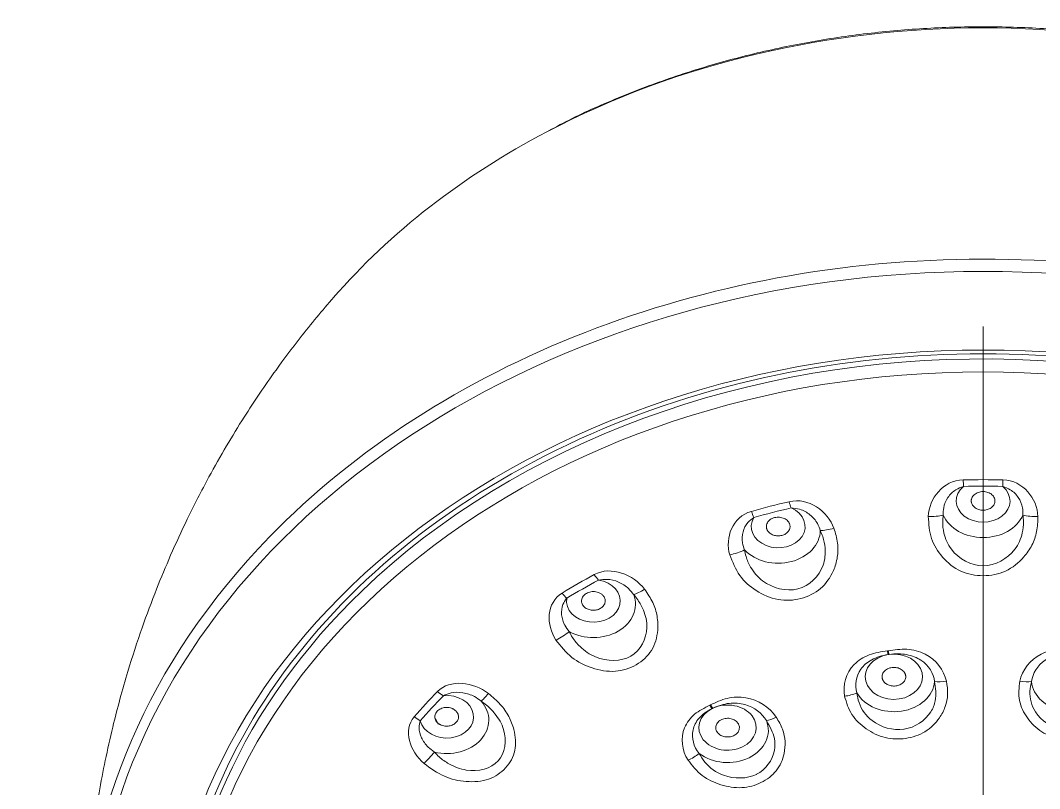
# Model space of a CAD drawing. Extents: x 0 to 1128, y 0 to 827.
# Drawn here: x 430.7 to 473.74, y 527.82 to 560.28 of the extents above; entities that cross this region are included whole.
import ezdxf

# ---------------------------------------------------------------- set-up
doc = ezdxf.new("R2010")
doc.units = 0
doc.header["$LTSCALE"] = 30
doc.header["$MEASUREMENT"] = 0
doc.linetypes.add('CENTER', pattern=[2, 1.25, -0.25, 0.25, -0.25])
doc.layers.add('1', color=7, linetype='CONTINUOUS')
doc.layers.add('DEF_LAYER_ASSEM_MEMBER', color=7, linetype='CONTINUOUS')

msp = doc.modelspace()

# ---------------------------------------------------------------- linework, layer by layer
at = {"layer": '1', "color": 7, "linetype": 'Continuous', "lineweight": 13}
msp.add_line((448.341, 530.553), (448.233, 530.79), dxfattribs=at)
for centre, major_axis, ratio, start_param, end_param in [((471.353, 533.645), (33.305, 0), 0.790155, 0.985535, 2.156816), ((471.353, 520.166), (-37.999, 0), 0.790155, 3.799488, 5.627397), ((471.353, 519.884), (37.699, 0), 0.790155, 5.156583, 10.55138), ((471.353, 519.075), (-34.52, 0), 0.790155, 3.141593, 6.283185), ((471.353, 519.154), (-33.944, 0), 0.790155, 3.806432, 5.595275), ((471.353, 517.883), (-29.098, 0), 0.790155, 4.683592, 4.741186), ((471.353, 517.853), (28.789, 0), 0.790155, 1.541999, 1.599594), ((471.353, 539.977), (1.136, 0), 0.790155, 2.388638, 7.03614), ((471.353, 517.883), (-29.098, 0), 0.790155, 4.997751, 5.055346), ((462.7, 538.895), (1.136, 0), 0.790155, 2.702797, 7.350299), ((471.353, 517.853), (28.789, 0), 0.790155, 1.856158, 1.913753), ((469.064, 539.679), (-0.999, 0.039), 0.356197, 1.560092, 2.238121), ((471.353, 539.834), (-1.779, 0), 0.790155, 0.332697, 2.808896), ((473.641, 539.679), (-0.999, -0.039), 0.356197, 0.903472, 1.581501), ((462.7, 538.751), (-1.779, 0), 0.790155, 0.646856, 3.123055), ((465.121, 539.185), (-0.937, -0.348), 0.320636, 0.703306, 1.381335), ((460.768, 538.068), (-0.961, -0.277), 0.334397, 1.356903, 2.034932), ((471.353, 517.883), (-29.098, 0), 0.790155, 5.31191, 5.369505), ((454.895, 535.752), (1.136, 0), 0.790155, 3.016957, 7.664458), ((471.353, 517.853), (28.789, 0), 0.790155, 2.170317, 2.227912), ((454.895, 535.609), (-1.779, 0), 0.790155, 0.961015, 3.437215), ((457.211, 536.636), (-0.794, -0.608), 0.231194, 0.528428, 1.206457), ((453.508, 534.51), (-0.834, -0.551), 0.257371, 1.174339, 1.852368), ((467.586, 532.551), (1.209, 0), 0.790155, 1.770981, 8.023396), ((471.353, 516.642), (21.895, 0), 0.790155, 1.754739, 1.756453), ((471.353, 516.628), (21.709, 0), 0.790155, 1.754739, 1.756453), ((467.586, 532.436), (-1.723, 0), 0.790155, 0.428993, 3.082198), ((469.819, 532.707), (-0.781, -0.174), 0.417986, 0.764301, 1.461164), ((472.886, 532.707), (-0.781, 0.174), 0.417986, 1.680428, 2.377291), ((475.119, 532.436), (-1.723, 0), 0.790155, 0.059394, 2.712599), ((471.353, 517.883), (-29.098, 0), 0.790155, 5.626069, 5.683664), ((448.7, 530.858), (1.136, 0), 0.790155, 3.331116, 7.978618), ((471.353, 517.853), (28.789, 0), 0.790155, 2.484477, 2.542072), ((450.685, 532.279), (-0.602, -0.799), 0.096628, 0.391372, 1.069401), ((465.551, 532.076), (-0.787, -0.142), 0.42214, 1.431635, 2.128498), ((448.7, 530.714), (-1.779, 0), 0.790155, 1.275174, 3.751374), ((460.561, 530.4), (1.209, 0), 0.790155, 2.140581, 8.392995), ((471.353, 516.642), (21.895, 0), 0.790155, 2.124338, 2.126052), ((471.353, 516.628), (21.709, 0), 0.790155, 2.124338, 2.126052), ((460.561, 530.286), (-1.723, 0), 0.790155, 0.798592, 3.451798), ((462.691, 531.201), (-0.662, -0.45), 0.33463, 0.540665, 1.237528), ((447.995, 529.353), (-0.651, -0.759), 0.132657, 1.027548, 1.705577), ((459, 529.395), (-0.678, -0.425), 0.346531, 1.203606, 1.90047)]:
    msp.add_ellipse(centre, major_axis=major_axis, ratio=ratio, start_param=start_param, end_param=end_param, dxfattribs=at)
at = {"layer": '1', "color": 7, "linetype": 'Continuous', "lineweight": 18}
for centre, major_axis, ratio, start_param, end_param in [((471.353, 533.645), (33.305, 0), 0.790155, 2.156816, 2.539311), ((471.353, 519.24), (34.11, 0), 0.790155, 0, 3.141593), ((470.524, 541.204), (0.023, -1), 0.017648, 5.058034, 5.371923), ((472.182, 541.204), (0.023, 1), 0.017648, 4.052855, 4.366744), ((463.248, 540.294), (-0.226, 0.974), 0.172536, 1.896758, 2.210646), ((461.672, 539.889), (0.272, -0.962), 0.206104, 5.029409, 5.343298), ((471.353, 520.166), (-37.999, 0), 0.790155, 5.627397, 6.920378), ((455.109, 537.247), (-0.475, 0.88), 0.345831, 1.826509, 2.140397), ((471.353, 519.154), (-33.944, 0), 0.790155, 5.595275, 6.283185), ((453.767, 536.477), (0.521, -0.854), 0.374386, 4.949259, 5.263148), ((467.345, 533.977), (-0.117, 0.791), 0.113137, 1.98774, 2.222155), ((467.382, 533.982), (0.116, -0.791), 0.112105, 5.129487, 5.363902), ((448.559, 532.361), (-0.716, 0.699), 0.485274, 1.699387, 2.013276), ((459.909, 531.695), (-0.352, 0.718), 0.3231, 1.919159, 2.153574), ((459.94, 531.71), (0.351, -0.719), 0.322207, 5.061239, 5.295654), ((447.584, 531.301), (0.756, -0.654), 0.50602, 4.811058, 5.124946)]:
    msp.add_ellipse(centre, major_axis=major_axis, ratio=ratio, start_param=start_param, end_param=end_param, dxfattribs=at)
at = {"layer": '1', "color": 7, "linetype": 'Continuous', "lineweight": 13}
msp.add_ellipse((471.353, 518.862), major_axis=(33.622, 0), ratio=0.790155, dxfattribs=at)
at = {"layer": '1', "color": 7, "linetype": 'Continuous', "lineweight": 18}
for points, knots in [([(489.685, 555.624), (489.102, 555.935), (487.79, 556.587), (485.662, 557.466), (483.326, 558.264), (480.921, 558.917), (478.46, 559.422), (475.958, 559.777), (473.43, 559.98), (470.89, 560.029), (468.353, 559.924), (465.832, 559.666), (463.343, 559.256), (460.899, 558.695), (458.514, 557.99), (456.207, 557.136), (454.368, 556.336), (453.332, 555.787), (453.006, 555.607)], [0, 0, 0, 0, 0.053995, 0.119334, 0.18469, 0.250058, 0.315434, 0.380815, 0.446199, 0.511588, 0.576982, 0.642381, 0.707786, 0.773197, 0.838615, 0.904038, 0.969462, 1, 1, 1, 1]), ([(443.931, 548.579), (443.444, 548.022), (442.614, 547.017), (441.59, 545.651), (440.803, 544.523), (440.103, 543.456), (439.383, 542.279), (438.572, 540.848), (437.781, 539.307), (437.052, 537.725), (436.415, 536.195), (435.807, 534.564), (435.176, 532.63), (434.664, 530.745), (434.278, 529.03), (433.986, 527.506), (433.698, 525.637), (433.441, 523.191), (433.362, 521.347), (433.354, 520.32)], [0, 0, 0, 0, 0.073159, 0.128421, 0.166706, 0.205894, 0.252033, 0.300947, 0.366045, 0.420507, 0.470557, 0.527281, 0.590481, 0.669456, 0.716247, 0.761084, 0.820335, 0.900163, 1, 1, 1, 1]), ([(470.524, 540.591), (470.414, 540.549), (470.15, 540.449), (469.838, 540.131), (469.671, 539.74), (469.671, 539.479), (469.671, 539.375)], [0, 0, 0, 0, 0.208279, 0.500324, 0.801781, 1, 1, 1, 1]), ([(471.853, 539.978), (471.853, 539.984), (471.852, 539.998), (471.849, 540.026), (471.84, 540.073), (471.813, 540.139), (471.761, 540.21), (471.668, 540.293), (471.515, 540.364), (471.3, 540.383), (471.127, 540.338), (471.012, 540.271), (470.942, 540.208), (470.891, 540.136), (470.865, 540.071), (470.856, 540.025), (470.853, 539.999), (470.853, 539.983), (470.853, 539.97), (470.853, 539.957), (470.855, 539.934), (470.868, 539.865), (470.91, 539.783), (470.986, 539.706), (471.077, 539.642), (471.215, 539.589), (471.397, 539.575), (471.578, 539.615), (471.729, 539.704), (471.813, 539.81), (471.846, 539.901), (471.852, 539.95), (471.853, 539.974), (471.853, 539.978)], [0, 0, 0, 0, 0.007812, 0.015625, 0.03125, 0.0625, 0.09375, 0.125, 0.1875, 0.25, 0.3125, 0.34375, 0.375, 0.40625, 0.4375, 0.453125, 0.460938, 0.46875, 0.472656, 0.476562, 0.484375, 0.5, 0.5625, 0.59375, 0.625, 0.6875, 0.75, 0.8125, 0.875, 0.9375, 0.96875, 0.996094, 1, 1, 1, 1]), ([(473.034, 539.375), (473.034, 539.48), (473.034, 539.741), (472.866, 540.131), (472.555, 540.448), (472.292, 540.549), (472.182, 540.591)], [0, 0, 0, 0, 0.200427, 0.49953, 0.790892, 1, 1, 1, 1]), ([(464.479, 538.725), (464.444, 538.826), (464.356, 539.076), (464.064, 539.409), (463.658, 539.636), (463.369, 539.668), (463.248, 539.681)], [0, 0, 0, 0, 0.200427, 0.49953, 0.790892, 1, 1, 1, 1]), ([(461.672, 539.276), (461.583, 539.209), (461.37, 539.049), (461.184, 538.669), (461.158, 538.254), (461.246, 538.003), (461.281, 537.904)], [0, 0, 0, 0, 0.208279, 0.500324, 0.801781, 1, 1, 1, 1]), ([(463.176, 539.017), (463.173, 539.023), (463.167, 539.036), (463.154, 539.062), (463.126, 539.105), (463.075, 539.16), (462.997, 539.216), (462.877, 539.271), (462.703, 539.301), (462.492, 539.267), (462.344, 539.182), (462.262, 539.091), (462.219, 539.014), (462.199, 538.933), (462.2, 538.865), (462.209, 538.819), (462.217, 538.793), (462.222, 538.778), (462.228, 538.765), (462.233, 538.753), (462.244, 538.732), (462.283, 538.669), (462.355, 538.601), (462.458, 538.547), (462.569, 538.508), (462.721, 538.492), (462.9, 538.523), (463.056, 538.604), (463.165, 538.726), (463.203, 538.847), (463.199, 538.943), (463.186, 538.991), (463.177, 539.014), (463.176, 539.017)], [0, 0, 0, 0, 0.007812, 0.015625, 0.03125, 0.0625, 0.09375, 0.125, 0.1875, 0.25, 0.3125, 0.34375, 0.375, 0.40625, 0.4375, 0.453125, 0.460938, 0.46875, 0.472656, 0.476562, 0.484375, 0.5, 0.5625, 0.59375, 0.625, 0.6875, 0.75, 0.8125, 0.875, 0.9375, 0.96875, 0.996094, 1, 1, 1, 1]), ([(456.596, 536.018), (456.529, 536.106), (456.363, 536.324), (455.975, 536.572), (455.513, 536.69), (455.228, 536.65), (455.109, 536.634)], [0, 0, 0, 0, 0.200427, 0.49953, 0.790892, 1, 1, 1, 1]), ([(455.299, 535.985), (455.294, 535.99), (455.283, 536.001), (455.261, 536.022), (455.218, 536.056), (455.147, 536.096), (455.052, 536.13), (454.915, 536.154), (454.738, 536.14), (454.551, 536.055), (454.444, 535.939), (454.401, 535.831), (454.391, 535.748), (454.403, 535.666), (454.43, 535.602), (454.457, 535.56), (454.474, 535.538), (454.486, 535.524), (454.496, 535.514), (454.506, 535.504), (454.524, 535.486), (454.586, 535.436), (454.681, 535.389), (454.8, 535.362), (454.921, 535.353), (455.072, 535.374), (455.23, 535.447), (455.347, 535.563), (455.403, 535.706), (455.392, 535.83), (455.35, 535.92), (455.319, 535.962), (455.301, 535.982), (455.299, 535.985)], [0, 0, 0, 0, 0.007812, 0.015625, 0.03125, 0.0625, 0.09375, 0.125, 0.1875, 0.25, 0.3125, 0.34375, 0.375, 0.40625, 0.4375, 0.453125, 0.460938, 0.46875, 0.472656, 0.476562, 0.484375, 0.5, 0.5625, 0.59375, 0.625, 0.6875, 0.75, 0.8125, 0.875, 0.9375, 0.96875, 0.996094, 1, 1, 1, 1]), ([(453.767, 535.864), (453.709, 535.778), (453.567, 535.574), (453.525, 535.165), (453.643, 534.761), (453.81, 534.543), (453.876, 534.456)], [0, 0, 0, 0, 0.208279, 0.500324, 0.801781, 1, 1, 1, 1]), ([(468.077, 532.625), (468.074, 532.638), (468.066, 532.663), (468.043, 532.714), (468.003, 532.773), (467.937, 532.835), (467.83, 532.903), (467.668, 532.952), (467.458, 532.944), (467.299, 532.883), (467.2, 532.806), (467.142, 532.738), (467.103, 532.663), (467.084, 532.584), (467.085, 532.525), (467.092, 532.486), (467.099, 532.46), (467.122, 532.392), (467.193, 532.291), (467.317, 532.211), (467.431, 532.173), (467.522, 532.157), (467.615, 532.154), (467.739, 532.169), (467.883, 532.222), (468.016, 532.332), (468.076, 532.449), (468.087, 532.537), (468.084, 532.587), (468.08, 532.613), (468.077, 532.625)], [0, 0, 0, 0, 0.015625, 0.03125, 0.0625, 0.09375, 0.125, 0.1875, 0.25, 0.3125, 0.34375, 0.375, 0.40625, 0.4375, 0.46875, 0.476562, 0.484375, 0.5, 0.5625, 0.625, 0.65625, 0.6875, 0.71875, 0.75, 0.8125, 0.875, 0.9375, 0.96875, 0.984375, 1, 1, 1, 1]), ([(450.158, 531.519), (450.066, 531.587), (449.837, 531.756), (449.391, 531.899), (448.92, 531.901), (448.665, 531.793), (448.559, 531.748)], [0, 0, 0, 0, 0.200427, 0.49953, 0.790892, 1, 1, 1, 1]), ([(448.994, 531.177), (448.987, 531.181), (448.973, 531.189), (448.943, 531.203), (448.889, 531.225), (448.806, 531.247), (448.702, 531.255), (448.563, 531.244), (448.4, 531.188), (448.254, 531.062), (448.198, 530.925), (448.2, 530.812), (448.223, 530.731), (448.266, 530.656), (448.317, 530.601), (448.359, 530.568), (448.384, 530.551), (448.401, 530.541), (448.414, 530.534), (448.428, 530.526), (448.452, 530.514), (448.531, 530.481), (448.639, 530.46), (448.763, 530.463), (448.882, 530.484), (449.016, 530.541), (449.138, 530.649), (449.204, 530.788), (449.202, 530.937), (449.142, 531.053), (449.068, 531.128), (449.022, 531.161), (448.997, 531.175), (448.994, 531.177)], [0, 0, 0, 0, 0.007812, 0.015625, 0.03125, 0.0625, 0.09375, 0.125, 0.1875, 0.25, 0.3125, 0.34375, 0.375, 0.40625, 0.4375, 0.453125, 0.460938, 0.46875, 0.472656, 0.476562, 0.484375, 0.5, 0.5625, 0.59375, 0.625, 0.6875, 0.75, 0.8125, 0.875, 0.9375, 0.96875, 0.996094, 1, 1, 1, 1]), ([(460.984, 530.61), (460.976, 530.621), (460.957, 530.643), (460.913, 530.683), (460.848, 530.727), (460.759, 530.766), (460.628, 530.798), (460.454, 530.798), (460.261, 530.731), (460.142, 530.628), (460.084, 530.528), (460.061, 530.448), (460.059, 530.367), (460.078, 530.288), (460.106, 530.233), (460.13, 530.199), (460.148, 530.177), (460.201, 530.12), (460.314, 530.046), (460.465, 530.007), (460.589, 530.004), (460.682, 530.015), (460.77, 530.039), (460.878, 530.088), (460.989, 530.178), (461.062, 530.319), (461.064, 530.446), (461.035, 530.53), (461.009, 530.577), (460.993, 530.599), (460.984, 530.61)], [0, 0, 0, 0, 0.015625, 0.03125, 0.0625, 0.09375, 0.125, 0.1875, 0.25, 0.3125, 0.34375, 0.375, 0.40625, 0.4375, 0.46875, 0.476562, 0.484375, 0.5, 0.5625, 0.625, 0.65625, 0.6875, 0.71875, 0.75, 0.8125, 0.875, 0.9375, 0.96875, 0.984375, 1, 1, 1, 1]), ([(447.584, 530.688), (447.561, 530.593), (447.505, 530.363), (447.611, 529.963), (447.862, 529.605), (448.091, 529.437), (448.182, 529.37)], [0, 0, 0, 0, 0.208279, 0.500324, 0.801781, 1, 1, 1, 1])]:
    msp.add_open_spline(points, degree=3, knots=knots, dxfattribs=at)
at = {"layer": '1', "color": 7, "linetype": 'Continuous', "lineweight": 13}
for points in [[(470.515, 540.865), (469.655, 540.846), (469.068, 540.07), (469.039, 539.323)], [(473.666, 539.323), (473.637, 540.068), (473.054, 540.845), (472.19, 540.865)], [(465.054, 538.825), (464.791, 539.533), (463.99, 540.137), (463.161, 539.945)], [(461.568, 539.536), (460.758, 539.307), (460.445, 538.419), (460.654, 537.695)], [(457.06, 536.248), (456.588, 536.864), (455.647, 537.25), (454.934, 536.865)], [(453.579, 536.087), (452.898, 535.672), (452.89, 534.744), (453.316, 534.099)], [(450.464, 531.845), (449.83, 532.322), (448.842, 532.467), (448.314, 531.927)], [(447.33, 530.856), (446.844, 530.295), (447.142, 529.404), (447.744, 528.887)]]:
    msp.add_open_spline(points, degree=3, dxfattribs=at)
for points, knots in [([(473.666, 539.323), (473.661, 539.108), (473.65, 538.691), (473.436, 538.101), (473.024, 537.501), (472.348, 536.947), (471.358, 536.755), (470.363, 536.943), (469.607, 537.561), (469.093, 538.383), (469.058, 539.004), (469.039, 539.323)], [0, 0, 0, 0, 0.087456, 0.169153, 0.25014, 0.377375, 0.499739, 0.622279, 0.749894, 0.871256, 1, 1, 1, 1]), ([(469.671, 539.375), (469.661, 539.283), (469.632, 539.031), (469.694, 538.526), (470.047, 537.684), (470.844, 537.238), (471.863, 537.238), (472.66, 537.685), (473.012, 538.528), (473.073, 539.032), (473.044, 539.284), (473.034, 539.375)], [0, 0, 0, 0, 0.046355, 0.127416, 0.254336, 0.50001, 0.500136, 0.746142, 0.872777, 0.954138, 1, 1, 1, 1]), ([(465.054, 538.825), (465.117, 538.616), (465.239, 538.214), (465.222, 537.595), (465.022, 536.918), (464.554, 536.22), (463.673, 535.795), (462.668, 535.732), (461.753, 536.141), (461.003, 536.805), (460.773, 537.392), (460.654, 537.695)], [0, 0, 0, 0, 0.087456, 0.169153, 0.25014, 0.377375, 0.499739, 0.622279, 0.749894, 0.871256, 1, 1, 1, 1]), ([(461.281, 537.904), (461.298, 537.813), (461.347, 537.563), (461.558, 537.092), (462.152, 536.369), (463.048, 536.135), (464.017, 536.384), (464.636, 537.008), (464.713, 537.905), (464.618, 538.405), (464.516, 538.64), (464.479, 538.725)], [0, 0, 0, 0, 0.046355, 0.127416, 0.254336, 0.50001, 0.500136, 0.746142, 0.872777, 0.954138, 1, 1, 1, 1]), ([(457.06, 536.248), (457.185, 536.063), (457.427, 535.706), (457.609, 535.108), (457.639, 534.409), (457.426, 533.627), (456.741, 533.005), (455.823, 532.702), (454.838, 532.873), (453.926, 533.329), (453.524, 533.837), (453.316, 534.099)], [0, 0, 0, 0, 0.087456, 0.169153, 0.25014, 0.377375, 0.499739, 0.622279, 0.749894, 0.871256, 1, 1, 1, 1]), ([(453.876, 534.456), (453.92, 534.373), (454.04, 534.145), (454.382, 533.743), (455.158, 533.191), (456.065, 533.182), (456.889, 533.656), (457.27, 534.405), (457.065, 535.286), (456.823, 535.744), (456.656, 535.945), (456.596, 536.018)], [0, 0, 0, 0, 0.046355, 0.127416, 0.254336, 0.50001, 0.500136, 0.746142, 0.872777, 0.954138, 1, 1, 1, 1]), ([(469.806, 532.363), (469.701, 532.835), (469.367, 533.269), (468.666, 533.624), (468.403, 533.693), (467.87, 533.725), (467.609, 533.688), (467.348, 533.65)], [0, 0, 0, 0, 0.5, 0.5, 0.75, 0.75, 1, 1, 1, 1]), ([(475.357, 533.65), (475.099, 533.688), (474.833, 533.725), (474.3, 533.692), (474.037, 533.623), (473.34, 533.27), (473.004, 532.834), (472.899, 532.363)], [0, 0, 0, 0, 0.25, 0.25, 0.5, 0.5, 1, 1, 1, 1]), ([(467.311, 533.644), (467.053, 533.606), (466.788, 533.565), (466.299, 533.381), (466.078, 533.241), (465.561, 532.708), (465.416, 532.201), (465.501, 531.727)], [0, 0, 0, 0, 0.25, 0.25, 0.5, 0.5, 1, 1, 1, 1]), ([(466.019, 531.87), (465.921, 532.2), (465.971, 532.572), (466.304, 533.026), (466.458, 533.162), (466.848, 533.373), (467.086, 533.447), (467.345, 533.487)], [0, 0, 0, 0, 0.5, 0.5, 0.75, 0.75, 1, 1, 1, 1]), ([(467.382, 533.492), (467.645, 533.529), (467.896, 533.528), (468.353, 533.443), (468.555, 533.36), (469.062, 533.028), (469.262, 532.694), (469.306, 532.355)], [0, 0, 0, 0, 0.25, 0.25, 0.5, 0.5, 1, 1, 1, 1]), ([(473.399, 532.355), (473.443, 532.693), (473.645, 533.028), (474.148, 533.359), (474.351, 533.442), (474.807, 533.528), (475.063, 533.529), (475.323, 533.492)], [0, 0, 0, 0, 0.5, 0.5, 0.75, 0.75, 1, 1, 1, 1]), ([(469.806, 532.363), (469.834, 532.176), (469.889, 531.814), (469.775, 531.279), (469.482, 530.72), (468.944, 530.177), (468.097, 529.898), (467.189, 529.921), (466.395, 530.32), (465.743, 530.926), (465.583, 531.458), (465.501, 531.727)], [0, 0, 0, 0, 0.087607, 0.169371, 0.250856, 0.377447, 0.501128, 0.621802, 0.747777, 0.872041, 1, 1, 1, 1]), ([(466.019, 531.87), (466.044, 531.73), (466.122, 531.291), (466.674, 530.518), (467.554, 530.266), (468.473, 530.403), (469.074, 530.81), (469.406, 531.632), (469.344, 532.078), (469.306, 532.355)], [0, 0, 0, 0, 0.080562, 0.253207, 0.499831, 0.500495, 0.747529, 0.843295, 1, 1, 1, 1]), ([(477.204, 531.727), (477.157, 531.543), (477.066, 531.186), (476.75, 530.715), (476.254, 530.272), (475.534, 529.915), (474.627, 529.896), (473.78, 530.177), (473.189, 530.781), (472.813, 531.538), (472.87, 532.086), (472.899, 532.363)], [0, 0, 0, 0, 0.087607, 0.169371, 0.250856, 0.377447, 0.501128, 0.621802, 0.747777, 0.872041, 1, 1, 1, 1]), ([(473.399, 532.355), (473.37, 532.216), (473.278, 531.779), (473.504, 530.892), (474.237, 530.402), (475.156, 530.267), (475.88, 530.477), (476.507, 531.159), (476.618, 531.597), (476.686, 531.87)], [0, 0, 0, 0, 0.080562, 0.253207, 0.499831, 0.500495, 0.747529, 0.843295, 1, 1, 1, 1]), ([(450.464, 531.845), (450.639, 531.698), (450.978, 531.413), (451.341, 530.884), (451.598, 530.221), (451.661, 529.42), (451.238, 528.659), (450.498, 528.149), (449.54, 528.076), (448.555, 528.295), (448.02, 528.686), (447.744, 528.887)], [0, 0, 0, 0, 0.087456, 0.169153, 0.25014, 0.377375, 0.499739, 0.622279, 0.749894, 0.871256, 1, 1, 1, 1]), ([(462.617, 530.844), (462.335, 531.259), (461.857, 531.573), (461.07, 531.709), (460.8, 531.698), (460.296, 531.577), (460.069, 531.469), (459.843, 531.358)], [0, 0, 0, 0, 0.5, 0.5, 0.75, 0.75, 1, 1, 1, 1]), ([(448.182, 529.37), (448.248, 529.3), (448.429, 529.109), (448.866, 528.805), (449.748, 528.46), (450.579, 528.669), (451.177, 529.321), (451.283, 530.131), (450.815, 530.927), (450.45, 531.309), (450.236, 531.463), (450.158, 531.519)], [0, 0, 0, 0, 0.046355, 0.127416, 0.254336, 0.50001, 0.500136, 0.746142, 0.872777, 0.954138, 1, 1, 1, 1]), ([(459.811, 531.343), (459.587, 531.233), (459.359, 531.119), (458.981, 530.807), (458.832, 530.612), (458.565, 529.964), (458.629, 529.445), (458.894, 529.023)], [0, 0, 0, 0, 0.25, 0.25, 0.5, 0.5, 1, 1, 1, 1]), ([(459.359, 529.31), (459.132, 529.592), (459.024, 529.956), (459.141, 530.477), (459.226, 530.648), (459.497, 530.956), (459.685, 531.093), (459.909, 531.205)], [0, 0, 0, 0, 0.5, 0.5, 0.75, 0.75, 1, 1, 1, 1]), ([(459.94, 531.22), (460.168, 531.33), (460.404, 531.4), (460.865, 531.451), (461.088, 531.431), (461.698, 531.263), (462.021, 531.007), (462.202, 530.701)], [0, 0, 0, 0, 0.25, 0.25, 0.5, 0.5, 1, 1, 1, 1]), ([(462.617, 530.844), (462.717, 530.676), (462.909, 530.35), (463.014, 529.814), (462.962, 529.204), (462.679, 528.541), (462.007, 528.037), (461.16, 527.8), (460.27, 527.951), (459.432, 528.336), (459.075, 528.792), (458.894, 529.023)], [0, 0, 0, 0, 0.087607, 0.169371, 0.250856, 0.377447, 0.501128, 0.621802, 0.747777, 0.872041, 1, 1, 1, 1]), ([(459.359, 529.31), (459.434, 529.185), (459.673, 528.793), (460.476, 528.221), (461.384, 528.233), (462.178, 528.623), (462.576, 529.177), (462.568, 530.047), (462.342, 530.451), (462.202, 530.701)], [0, 0, 0, 0, 0.080562, 0.253207, 0.499831, 0.500495, 0.747529, 0.843295, 1, 1, 1, 1])]:
    msp.add_open_spline(points, degree=3, knots=knots, dxfattribs=at)
at = {"layer": 'DEF_LAYER_ASSEM_MEMBER', "color": 1, "linetype": 'CENTER', "lineweight": 5}
msp.add_open_spline([(471.353, 547.338), (471.353, 498.071), (471.353, 160.982)], degree=1, knots=[0, 0, 0.9078632, 0.9993553, 0.9993553], dxfattribs=at)

doc.saveas('drawing.dxf')
